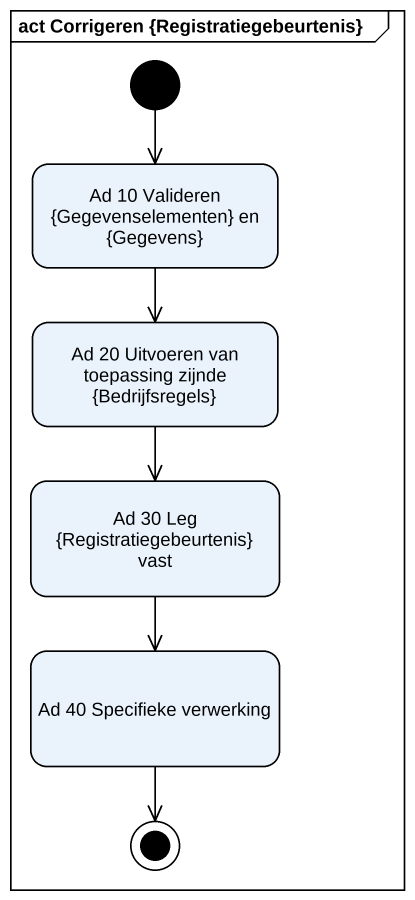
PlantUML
@startuml
mainframe act Corrigeren {Registratiegebeurtenis}
hide empty description
state "Ad 10 Valideren {Gegevenselementen} en {Gegevens}" as Ad_10_Valideren
state "Ad 20 Uitvoeren van toepassing zijnde {Bedrijfsregels}" as Ad_20_Uitvoeren_van
state "Ad 30 Leg {Registratiegebeurtenis} vast" as Ad_30_Leg
state "Ad 40 Specifieke verwerking" as Ad_40_Specifieke_verwerking
[*] --> Ad_10_Valideren
Ad_10_Valideren --> Ad_20_Uitvoeren_van
Ad_20_Uitvoeren_van --> Ad_30_Leg
Ad_30_Leg --> Ad_40_Specifieke_verwerking
Ad_40_Specifieke_verwerking --> [*]
@enduml
